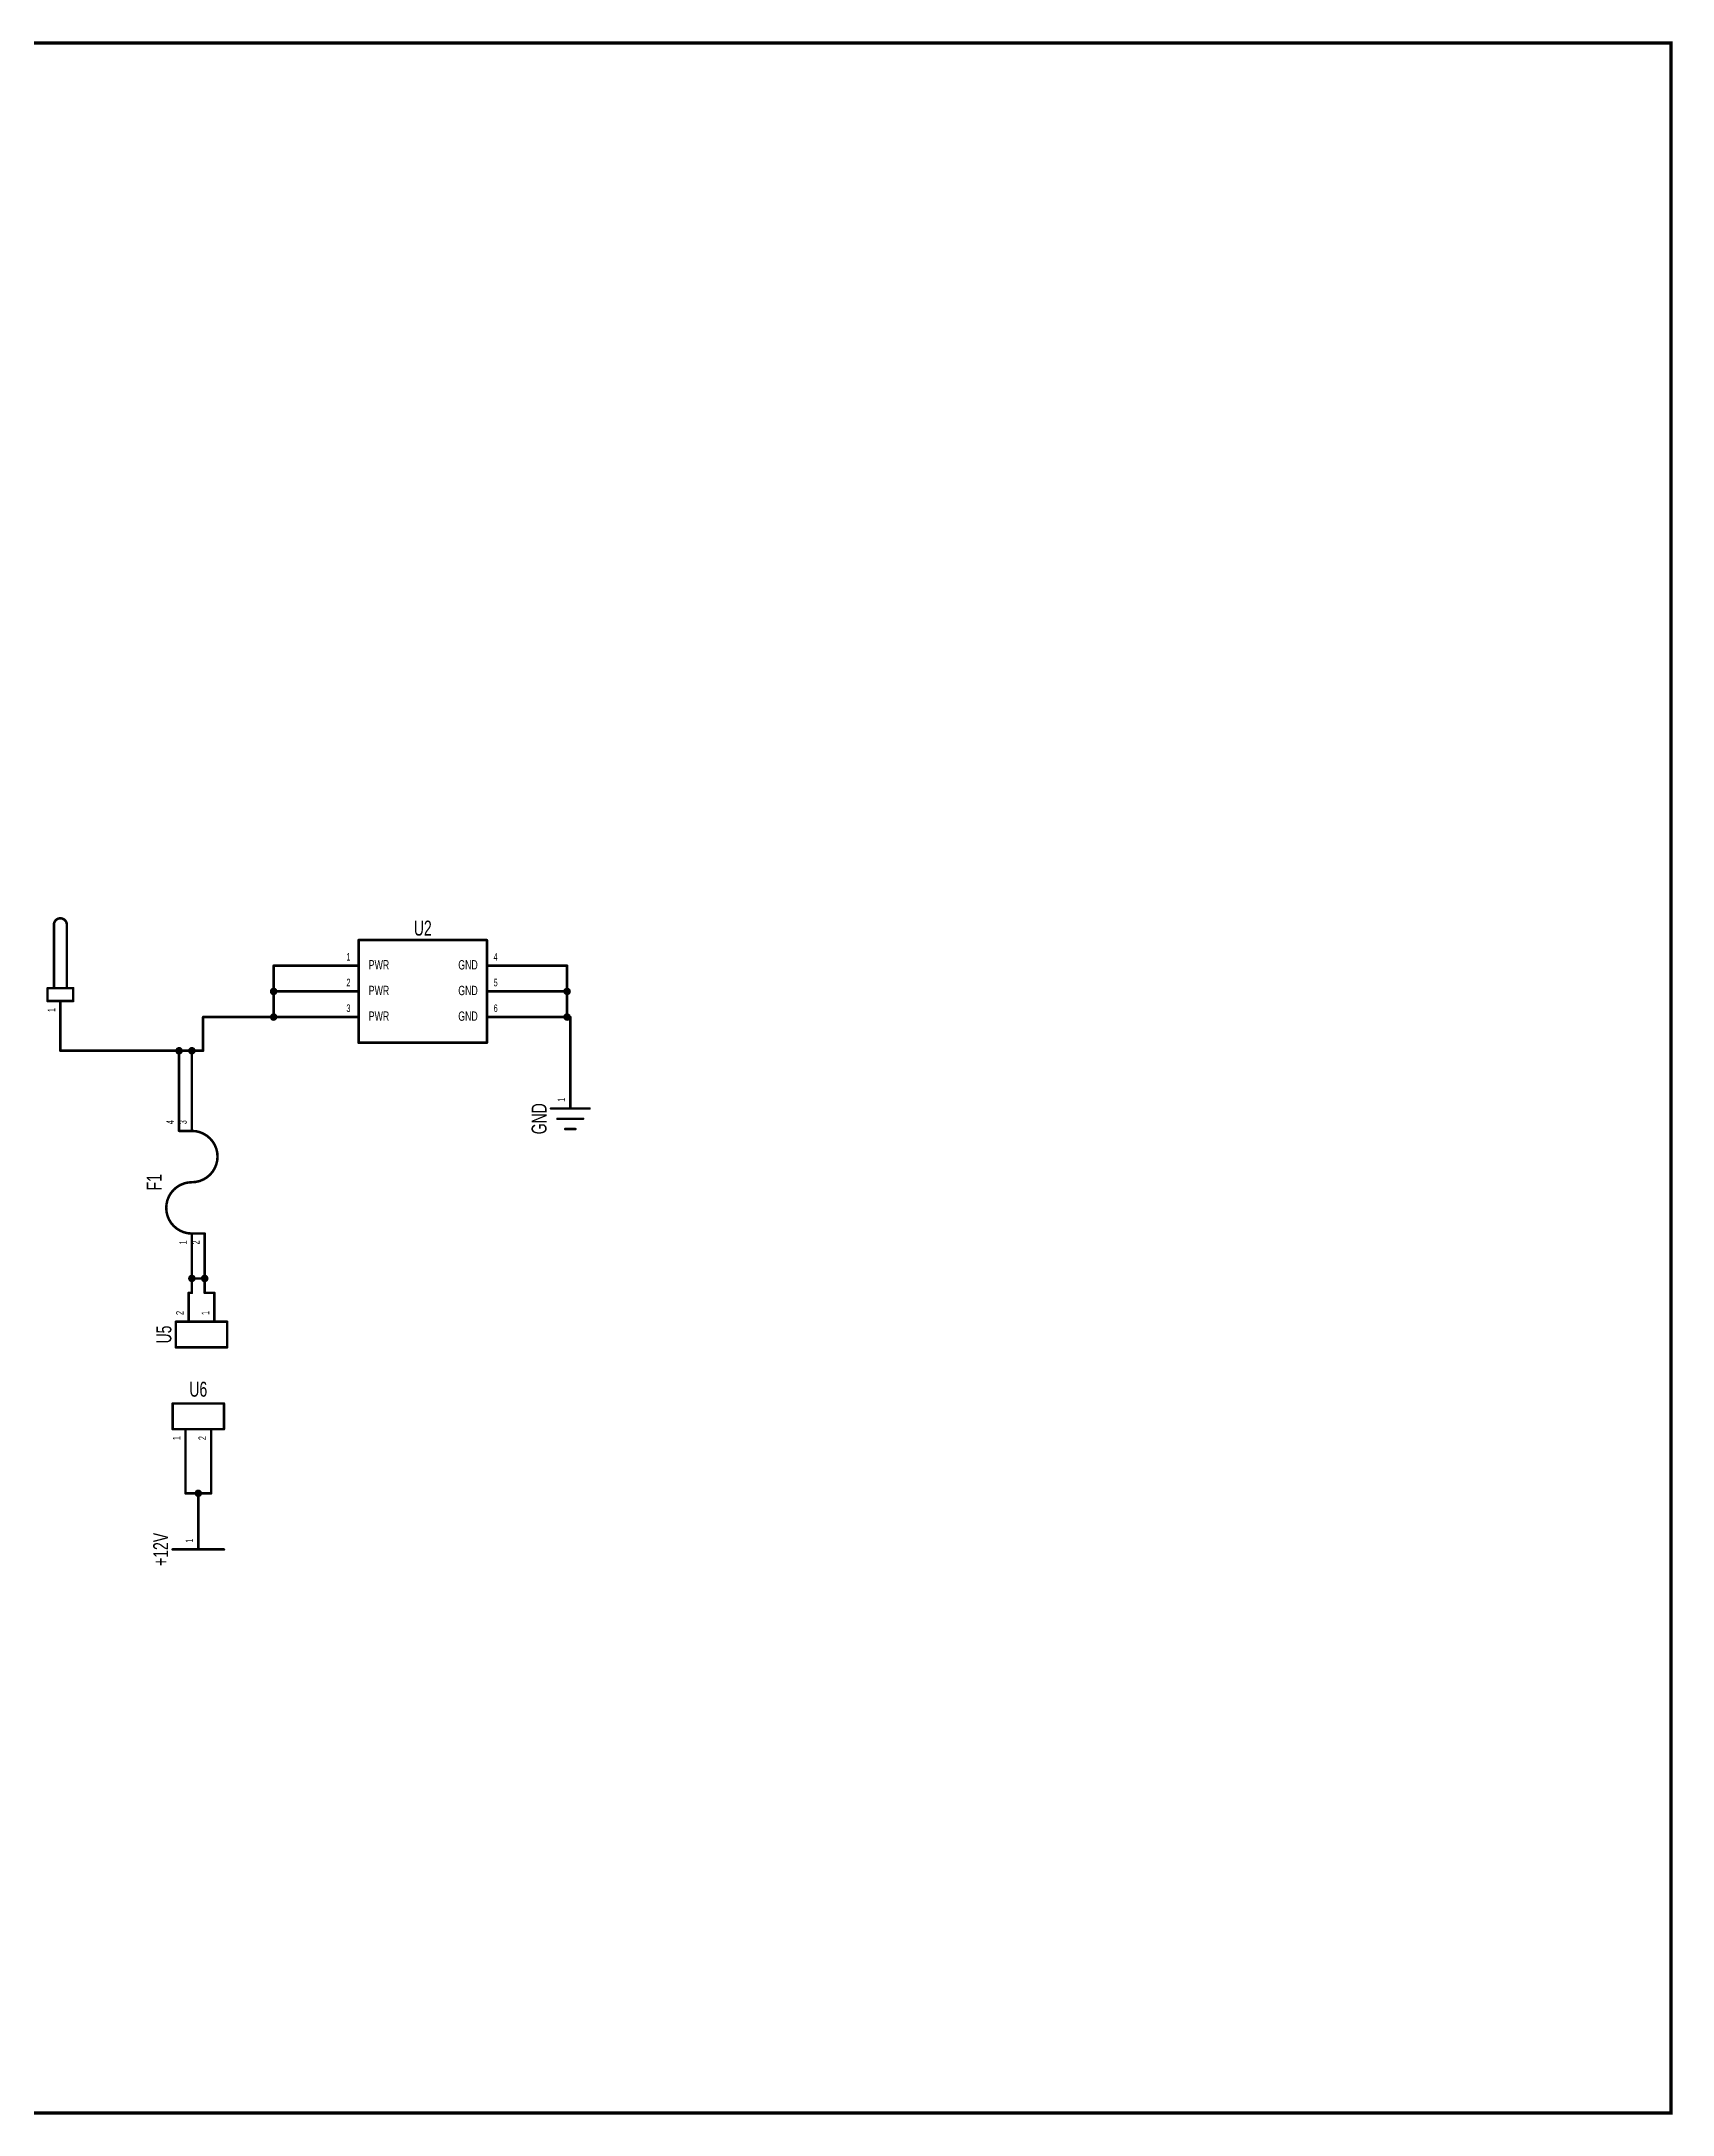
# Model space of a CAD drawing. Extents: x -4.4 to 7.1, y -2.1 to 5.9.
# Drawn here: x 0.76 to 7.12, y -2.14 to 5.94 of the extents above; entities that cross this region are included whole.
import ezdxf
from ezdxf.enums import TextEntityAlignment as Align

# ---------------------------------------------------------------- set-up
doc = ezdxf.new("R2010")
doc.units = 0
for name, color, linetype in [('Element', 253, 'CONTINUOUS'), ('Net', 50, 'CONTINUOUS'), ('Pin', 50, 'CONTINUOUS'), ('Titles', 253, 'CONTINUOUS')]:
    doc.layers.add(name, color=color, linetype=linetype)

msp = doc.modelspace()

# ---------------------------------------------------------------- linework, layer by layer
at = {"layer": 'Element', "linetype": 'CONTINUOUS', "const_width": 0.0098}
for points in [[(0.8626, 2.4966), (0.8619, 2.5005), (0.8606, 2.5042), (0.8587, 2.5077), (0.8563, 2.5108), (0.8535, 2.5136), (0.8503, 2.5158), (0.8467, 2.5175), (0.8429, 2.5187), (0.839, 2.5192), (0.8351, 2.5191), (0.8312, 2.5184), (0.8275, 2.5171), (0.824, 2.5153), (0.8209, 2.5129), (0.8181, 2.51), (0.8159, 2.5068), (0.8142, 2.5032), (0.813, 2.4995), (0.8125, 2.4956), (0.8126, 2.4916)], [(0.8126, 2.2466), (0.8126, 2.4966)], [(0.8626, 2.2466), (0.8626, 2.4966)], [(2.0003, 2.4343), (2.0003, 2.0343)], [(2.5003, 2.4343), (2.0003, 2.4343)], [(2.5003, 2.0343), (2.5003, 2.4343)], [(0.8876, 2.2466), (0.7876, 2.2466)], [(0.7876, 2.2466), (0.7876, 2.1966)], [(0.7876, 2.1966), (0.8376, 2.1966)], [(0.8376, 2.1966), (0.8876, 2.1966)], [(0.8876, 2.2466), (0.8876, 2.1966)], [(2.0003, 2.0343), (2.5003, 2.0343)], [(2.7503, 1.7778), (2.9003, 1.7778)], [(2.7753, 1.7378), (2.8753, 1.7378)], [(2.8053, 1.6978), (2.8453, 1.6978)], [(1.3502, 1.6904), (1.3002, 1.6904)], [(1.3502, 1.4904), (1.3659, 1.4916), (1.3811, 1.4953), (1.3956, 1.5013), (1.409, 1.5095), (1.4209, 1.5197), (1.4311, 1.5316), (1.4393, 1.545), (1.4453, 1.5595), (1.449, 1.5748), (1.4502, 1.5904), (1.449, 1.606), (1.4453, 1.6213), (1.4393, 1.6358), (1.4311, 1.6492), (1.4209, 1.6611), (1.409, 1.6713), (1.3956, 1.6795), (1.3811, 1.6855), (1.3659, 1.6892), (1.3502, 1.6904)], [(1.3502, 1.4904), (1.3346, 1.4892), (1.3193, 1.4855), (1.3048, 1.4795), (1.2915, 1.4713), (1.2795, 1.4611), (1.2693, 1.4492), (1.2611, 1.4358), (1.2551, 1.4213), (1.2515, 1.406), (1.2502, 1.3904), (1.2515, 1.3748), (1.2551, 1.3595), (1.2611, 1.345), (1.2693, 1.3316), (1.2795, 1.3197), (1.2915, 1.3095), (1.3048, 1.3013), (1.3193, 1.2953), (1.3346, 1.2916), (1.3502, 1.2904)], [(1.3502, 1.2904), (1.4002, 1.2904)], [(1.2877, 0.8466), (1.2877, 0.9466)], [(1.2877, 0.9466), (1.4377, 0.9466)], [(1.4377, 0.9466), (1.4877, 0.9466)], [(1.4877, 0.9466), (1.4877, 0.8466)], [(1.4877, 0.8466), (1.2877, 0.8466)], [(1.2752, 0.5278), (1.2752, 0.6278)], [(1.2752, 0.6278), (1.4752, 0.6278)], [(1.4752, 0.6278), (1.4752, 0.5278)], [(1.3252, 0.5278), (1.2752, 0.5278)], [(1.4752, 0.5278), (1.3252, 0.5278)], [(1.4752, 0.0591), (1.2752, 0.0591)]]:
    msp.add_lwpolyline(points, dxfattribs=at)
at = {"layer": 'Element', "linetype": 'CONTINUOUS', "const_width": 0.0049}
for points in [[(0.8101, 2.4966, 1), (0.815, 2.4966, 1), (0.8101, 2.4966, 1)], [(0.8101, 2.4916, 1), (0.815, 2.4916, 1), (0.8101, 2.4916, 1)], [(0.8601, 2.4966, 1), (0.865, 2.4966, 1), (0.8601, 2.4966, 1)], [(0.8601, 2.4966, 1), (0.865, 2.4966, 1), (0.8601, 2.4966, 1)], [(1.9978, 2.4343, 1), (2.0028, 2.4343, 1), (1.9978, 2.4343, 1)], [(1.9978, 2.4343, 1), (2.0028, 2.4343, 1), (1.9978, 2.4343, 1)], [(2.4978, 2.4343, 1), (2.5028, 2.4343, 1), (2.4978, 2.4343, 1)], [(2.4978, 2.4343, 1), (2.5028, 2.4343, 1), (2.4978, 2.4343, 1)], [(0.7851, 2.2466, 1), (0.79, 2.2466, 1), (0.7851, 2.2466, 1)], [(0.7851, 2.2466, 1), (0.79, 2.2466, 1), (0.7851, 2.2466, 1)], [(0.7851, 2.1966, 1), (0.79, 2.1966, 1), (0.7851, 2.1966, 1)], [(0.7851, 2.1966, 1), (0.79, 2.1966, 1), (0.7851, 2.1966, 1)], [(0.8101, 2.2466, 1), (0.815, 2.2466, 1), (0.8101, 2.2466, 1)], [(0.8351, 2.1966, 1), (0.84, 2.1966, 1), (0.8351, 2.1966, 1)], [(0.8351, 2.1966, 1), (0.84, 2.1966, 1), (0.8351, 2.1966, 1)], [(0.8601, 2.2466, 1), (0.865, 2.2466, 1), (0.8601, 2.2466, 1)], [(0.8851, 2.2466, 1), (0.89, 2.2466, 1), (0.8851, 2.2466, 1)], [(0.8851, 2.2466, 1), (0.89, 2.2466, 1), (0.8851, 2.2466, 1)], [(0.8851, 2.1966, 1), (0.89, 2.1966, 1), (0.8851, 2.1966, 1)], [(0.8851, 2.1966, 1), (0.89, 2.1966, 1), (0.8851, 2.1966, 1)], [(1.9978, 2.0343, 1), (2.0028, 2.0343, 1), (1.9978, 2.0343, 1)], [(1.9978, 2.0343, 1), (2.0028, 2.0343, 1), (1.9978, 2.0343, 1)], [(2.4978, 2.0343, 1), (2.5028, 2.0343, 1), (2.4978, 2.0343, 1)], [(2.4978, 2.0343, 1), (2.5028, 2.0343, 1), (2.4978, 2.0343, 1)], [(2.7478, 1.7778, 1), (2.7527, 1.7778, 1), (2.7478, 1.7778, 1)], [(2.8978, 1.7778, 1), (2.9027, 1.7778, 1), (2.8978, 1.7778, 1)], [(2.7728, 1.7378, 1), (2.7777, 1.7378, 1), (2.7728, 1.7378, 1)], [(2.8028, 1.6978, 1), (2.8077, 1.6978, 1), (2.8028, 1.6978, 1)], [(2.8428, 1.6978, 1), (2.8477, 1.6978, 1), (2.8428, 1.6978, 1)], [(2.8728, 1.7378, 1), (2.8777, 1.7378, 1), (2.8728, 1.7378, 1)], [(1.2978, 1.6904, 1), (1.3027, 1.6904, 1), (1.2978, 1.6904, 1)], [(1.3478, 1.6904, 1), (1.3527, 1.6904, 1), (1.3478, 1.6904, 1)], [(1.3478, 1.6904, 1), (1.3527, 1.6904, 1), (1.3478, 1.6904, 1)], [(1.3478, 1.4904, 1), (1.3527, 1.4904, 1), (1.3478, 1.4904, 1)], [(1.3478, 1.4904, 1), (1.3527, 1.4904, 1), (1.3478, 1.4904, 1)], [(1.3478, 1.2904, 1), (1.3527, 1.2904, 1), (1.3478, 1.2904, 1)], [(1.3478, 1.2904, 1), (1.3527, 1.2904, 1), (1.3478, 1.2904, 1)], [(1.3978, 1.2904, 1), (1.4027, 1.2904, 1), (1.3978, 1.2904, 1)], [(1.2853, 0.9466, 1), (1.2902, 0.9466, 1), (1.2853, 0.9466, 1)], [(1.2853, 0.9466, 1), (1.2902, 0.9466, 1), (1.2853, 0.9466, 1)], [(1.4353, 0.9466, 1), (1.4402, 0.9466, 1), (1.4353, 0.9466, 1)], [(1.4353, 0.9466, 1), (1.4402, 0.9466, 1), (1.4353, 0.9466, 1)], [(1.4853, 0.9466, 1), (1.4902, 0.9466, 1), (1.4853, 0.9466, 1)], [(1.4853, 0.9466, 1), (1.4902, 0.9466, 1), (1.4853, 0.9466, 1)], [(1.2853, 0.8466, 1), (1.2902, 0.8466, 1), (1.2853, 0.8466, 1)], [(1.2853, 0.8466, 1), (1.2902, 0.8466, 1), (1.2853, 0.8466, 1)], [(1.4853, 0.8466, 1), (1.4902, 0.8466, 1), (1.4853, 0.8466, 1)], [(1.4853, 0.8466, 1), (1.4902, 0.8466, 1), (1.4853, 0.8466, 1)], [(1.2728, 0.6278, 1), (1.2777, 0.6278, 1), (1.2728, 0.6278, 1)], [(1.2728, 0.6278, 1), (1.2777, 0.6278, 1), (1.2728, 0.6278, 1)], [(1.4728, 0.6278, 1), (1.4777, 0.6278, 1), (1.4728, 0.6278, 1)], [(1.4728, 0.6278, 1), (1.4777, 0.6278, 1), (1.4728, 0.6278, 1)], [(1.2728, 0.5278, 1), (1.2777, 0.5278, 1), (1.2728, 0.5278, 1)], [(1.2728, 0.5278, 1), (1.2777, 0.5278, 1), (1.2728, 0.5278, 1)], [(1.3228, 0.5278, 1), (1.3277, 0.5278, 1), (1.3228, 0.5278, 1)], [(1.3228, 0.5278, 1), (1.3277, 0.5278, 1), (1.3228, 0.5278, 1)], [(1.4728, 0.5278, 1), (1.4777, 0.5278, 1), (1.4728, 0.5278, 1)], [(1.4728, 0.5278, 1), (1.4777, 0.5278, 1), (1.4728, 0.5278, 1)], [(1.2728, 0.0591, 1), (1.2777, 0.0591, 1), (1.2728, 0.0591, 1)], [(1.4728, 0.0591, 1), (1.4777, 0.0591, 1), (1.4728, 0.0591, 1)]]:
    msp.add_lwpolyline(points, format="xyb", dxfattribs=at)
at = {"layer": 'Net', "linetype": 'CONTINUOUS', "const_width": 0.0098}
for points in [[(1.9003, 2.3343), (1.6689, 2.3343)], [(1.6689, 2.3343), (1.6689, 2.2343)], [(2.6003, 2.3343), (2.8128, 2.3343)], [(2.8128, 2.3343), (2.8128, 2.2343)], [(1.6591, 2.2343), (1.6596, 2.2312), (1.661, 2.2285), (1.6631, 2.2263), (1.6659, 2.2249), (1.6689, 2.2244), (1.672, 2.2249), (1.6747, 2.2263), (1.6769, 2.2285), (1.6783, 2.2312), (1.6788, 2.2343), (1.6783, 2.2373), (1.6769, 2.2401), (1.6747, 2.2422), (1.672, 2.2436), (1.6689, 2.2441), (1.6659, 2.2436), (1.6631, 2.2422), (1.661, 2.2401), (1.6596, 2.2373), (1.6591, 2.2343)], [(1.9003, 2.2343), (1.6689, 2.2343)], [(1.6689, 2.2343), (1.6689, 2.1343)], [(2.6003, 2.2343), (2.8128, 2.2343)], [(2.8029, 2.2343), (2.8034, 2.2312), (2.8048, 2.2285), (2.807, 2.2263), (2.8097, 2.2249), (2.8128, 2.2244), (2.8158, 2.2249), (2.8186, 2.2263), (2.8208, 2.2285), (2.8221, 2.2312), (2.8226, 2.2343), (2.8221, 2.2373), (2.8208, 2.2401), (2.8186, 2.2422), (2.8158, 2.2436), (2.8128, 2.2441), (2.8097, 2.2436), (2.807, 2.2422), (2.8048, 2.2401), (2.8034, 2.2373), (2.8029, 2.2343)], [(2.8128, 2.2343), (2.8128, 2.1343)], [(1.3939, 2.0029), (1.3939, 2.1343)], [(1.3939, 2.1343), (1.9003, 2.1343)], [(1.6591, 2.1343), (1.6596, 2.1312), (1.661, 2.1285), (1.6631, 2.1263), (1.6659, 2.1249), (1.6689, 2.1244), (1.672, 2.1249), (1.6747, 2.1263), (1.6769, 2.1285), (1.6783, 2.1312), (1.6788, 2.1343), (1.6783, 2.1373), (1.6769, 2.1401), (1.6747, 2.1422), (1.672, 2.1436), (1.6689, 2.1441), (1.6659, 2.1436), (1.6631, 2.1422), (1.661, 2.1401), (1.6596, 2.1373), (1.6591, 2.1343)], [(2.6003, 2.1343), (2.8253, 2.1343)], [(2.8029, 2.1343), (2.8034, 2.1312), (2.8048, 2.1285), (2.807, 2.1263), (2.8097, 2.1249), (2.8128, 2.1244), (2.8158, 2.1249), (2.8186, 2.1263), (2.8208, 2.1285), (2.8221, 2.1312), (2.8226, 2.1343), (2.8221, 2.1373), (2.8208, 2.1401), (2.8186, 2.1422), (2.8158, 2.1436), (2.8128, 2.1441), (2.8097, 2.1436), (2.807, 2.1422), (2.8048, 2.1401), (2.8034, 2.1373), (2.8029, 2.1343)], [(2.8253, 2.1343), (2.8253, 1.9278)], [(0.8376, 2.0466), (0.8376, 2.0029)], [(0.8376, 2.0029), (1.3939, 2.0029)], [(1.2904, 2.0029), (1.2909, 1.9998), (1.2923, 1.9971), (1.2944, 1.9949), (1.2972, 1.9935), (1.3002, 1.993), (1.3033, 1.9935), (1.306, 1.9949), (1.3082, 1.9971), (1.3096, 1.9998), (1.3101, 2.0029), (1.3096, 2.0059), (1.3082, 2.0086), (1.306, 2.0108), (1.3033, 2.0122), (1.3002, 2.0127), (1.2972, 2.0122), (1.2944, 2.0108), (1.2923, 2.0086), (1.2909, 2.0059), (1.2904, 2.0029)], [(1.3002, 1.8404), (1.3002, 2.0029)], [(1.3404, 2.0029), (1.3409, 1.9998), (1.3423, 1.9971), (1.3444, 1.9949), (1.3472, 1.9935), (1.3502, 1.993), (1.3533, 1.9935), (1.356, 1.9949), (1.3582, 1.9971), (1.3596, 1.9998), (1.3601, 2.0029), (1.3596, 2.0059), (1.3582, 2.0086), (1.356, 2.0108), (1.3533, 2.0122), (1.3502, 2.0127), (1.3472, 2.0122), (1.3444, 2.0108), (1.3423, 2.0086), (1.3409, 2.0059), (1.3404, 2.0029)], [(1.3502, 1.8404), (1.3502, 2.0029)], [(1.3502, 1.1404), (1.3502, 1.0591)], [(1.4002, 1.1404), (1.4002, 1.0591)], [(1.3502, 1.0591), (1.3377, 1.0591)], [(1.3377, 1.0591), (1.3377, 1.0466)], [(1.3404, 1.1154), (1.3409, 1.1124), (1.3423, 1.1096), (1.3444, 1.1074), (1.3472, 1.106), (1.3502, 1.1056), (1.3533, 1.106), (1.356, 1.1074), (1.3582, 1.1096), (1.3596, 1.1124), (1.3601, 1.1154), (1.3596, 1.1184), (1.3582, 1.1212), (1.356, 1.1234), (1.3533, 1.1248), (1.3502, 1.1252), (1.3472, 1.1248), (1.3444, 1.1234), (1.3423, 1.1212), (1.3409, 1.1184), (1.3404, 1.1154)], [(1.4002, 1.1154), (1.3502, 1.1154)], [(1.3904, 1.1154), (1.3909, 1.1124), (1.3923, 1.1096), (1.3944, 1.1074), (1.3972, 1.106), (1.4002, 1.1056), (1.4033, 1.106), (1.406, 1.1074), (1.4082, 1.1096), (1.4096, 1.1124), (1.4101, 1.1154), (1.4096, 1.1184), (1.4082, 1.1212), (1.406, 1.1234), (1.4033, 1.1248), (1.4002, 1.1252), (1.3972, 1.1248), (1.3944, 1.1234), (1.3923, 1.1212), (1.3909, 1.1184), (1.3904, 1.1154)], [(1.4002, 1.0591), (1.4377, 1.0591)], [(1.4377, 1.0591), (1.4377, 1.0466)], [(1.3252, 0.4278), (1.3252, 0.2778)], [(1.4252, 0.4278), (1.4252, 0.2778)], [(1.3252, 0.2778), (1.3752, 0.2778)], [(1.3654, 0.2778), (1.3659, 0.2748), (1.3673, 0.272), (1.3695, 0.2698), (1.3722, 0.2685), (1.3752, 0.268), (1.3783, 0.2685), (1.381, 0.2698), (1.3832, 0.272), (1.3846, 0.2748), (1.3851, 0.2778), (1.3846, 0.2809), (1.3832, 0.2836), (1.381, 0.2858), (1.3783, 0.2872), (1.3752, 0.2877), (1.3722, 0.2872), (1.3695, 0.2858), (1.3673, 0.2836), (1.3659, 0.2809), (1.3654, 0.2778)], [(1.3752, 0.2778), (1.3752, 0.2091)], [(1.4252, 0.2778), (1.3752, 0.2778)], [(1.3752, 0.2778), (1.3752, 0.2778)], [(1.3752, 0.2778), (1.3752, 0.2778)]]:
    msp.add_lwpolyline(points, dxfattribs=at)
at = {"layer": 'Net', "linetype": 'CONTINUOUS', "const_width": 0.0049}
for points in [[(1.6665, 2.3343, 1), (1.6714, 2.3343, 1), (1.6665, 2.3343, 1)], [(1.6665, 2.3343, 1), (1.6714, 2.3343, 1), (1.6665, 2.3343, 1)], [(1.8978, 2.3343, 1), (1.9028, 2.3343, 1), (1.8978, 2.3343, 1)], [(2.5978, 2.3343, 1), (2.6028, 2.3343, 1), (2.5978, 2.3343, 1)], [(2.8103, 2.3343, 1), (2.8152, 2.3343, 1), (2.8103, 2.3343, 1)], [(2.8103, 2.3343, 1), (2.8152, 2.3343, 1), (2.8103, 2.3343, 1)], [(1.6566, 2.2343, 1), (1.6615, 2.2343, 1), (1.6566, 2.2343, 1)], [(1.6665, 2.2343, 1), (1.6714, 2.2343, 1), (1.6665, 2.2343, 1)], [(1.6665, 2.2343, 1), (1.6714, 2.2343, 1), (1.6665, 2.2343, 1)], [(1.6665, 2.2343, 1), (1.6714, 2.2343, 1), (1.6665, 2.2343, 1)], [(1.8978, 2.2343, 1), (1.9028, 2.2343, 1), (1.8978, 2.2343, 1)], [(2.5978, 2.2343, 1), (2.6028, 2.2343, 1), (2.5978, 2.2343, 1)], [(2.8005, 2.2343, 1), (2.8054, 2.2343, 1), (2.8005, 2.2343, 1)], [(2.8103, 2.2343, 1), (2.8152, 2.2343, 1), (2.8103, 2.2343, 1)], [(2.8103, 2.2343, 1), (2.8152, 2.2343, 1), (2.8103, 2.2343, 1)], [(2.8103, 2.2343, 1), (2.8152, 2.2343, 1), (2.8103, 2.2343, 1)], [(1.3914, 2.1343, 1), (1.3963, 2.1343, 1), (1.3914, 2.1343, 1)], [(1.3914, 2.1343, 1), (1.3963, 2.1343, 1), (1.3914, 2.1343, 1)], [(1.6566, 2.1343, 1), (1.6615, 2.1343, 1), (1.6566, 2.1343, 1)], [(1.6665, 2.1343, 1), (1.6714, 2.1343, 1), (1.6665, 2.1343, 1)], [(1.8978, 2.1343, 1), (1.9028, 2.1343, 1), (1.8978, 2.1343, 1)], [(2.5978, 2.1343, 1), (2.6028, 2.1343, 1), (2.5978, 2.1343, 1)], [(2.8005, 2.1343, 1), (2.8054, 2.1343, 1), (2.8005, 2.1343, 1)], [(2.8103, 2.1343, 1), (2.8152, 2.1343, 1), (2.8103, 2.1343, 1)], [(2.8228, 2.1343, 1), (2.8277, 2.1343, 1), (2.8228, 2.1343, 1)], [(2.8228, 2.1343, 1), (2.8277, 2.1343, 1), (2.8228, 2.1343, 1)], [(0.8351, 2.0466, 1), (0.84, 2.0466, 1), (0.8351, 2.0466, 1)], [(0.8351, 2.0029, 1), (0.84, 2.0029, 1), (0.8351, 2.0029, 1)], [(0.8351, 2.0029, 1), (0.84, 2.0029, 1), (0.8351, 2.0029, 1)], [(1.2879, 2.0029, 1), (1.2929, 2.0029, 1), (1.2879, 2.0029, 1)], [(1.2978, 2.0029, 1), (1.3027, 2.0029, 1), (1.2978, 2.0029, 1)], [(1.3379, 2.0029, 1), (1.3429, 2.0029, 1), (1.3379, 2.0029, 1)], [(1.3478, 2.0029, 1), (1.3527, 2.0029, 1), (1.3478, 2.0029, 1)], [(1.3914, 2.0029, 1), (1.3963, 2.0029, 1), (1.3914, 2.0029, 1)], [(1.3914, 2.0029, 1), (1.3963, 2.0029, 1), (1.3914, 2.0029, 1)], [(2.8228, 1.9278, 1), (2.8277, 1.9278, 1), (2.8228, 1.9278, 1)], [(1.2978, 1.8404, 1), (1.3027, 1.8404, 1), (1.2978, 1.8404, 1)], [(1.3478, 1.8404, 1), (1.3527, 1.8404, 1), (1.3478, 1.8404, 1)], [(1.3478, 1.1404, 1), (1.3527, 1.1404, 1), (1.3478, 1.1404, 1)], [(1.3978, 1.1404, 1), (1.4027, 1.1404, 1), (1.3978, 1.1404, 1)], [(1.3353, 1.0591, 1), (1.3402, 1.0591, 1), (1.3353, 1.0591, 1)], [(1.3353, 1.0591, 1), (1.3402, 1.0591, 1), (1.3353, 1.0591, 1)], [(1.3353, 1.0466, 1), (1.3402, 1.0466, 1), (1.3353, 1.0466, 1)], [(1.3379, 1.1154, 1), (1.3429, 1.1154, 1), (1.3379, 1.1154, 1)], [(1.3478, 1.1154, 1), (1.3527, 1.1154, 1), (1.3478, 1.1154, 1)], [(1.3478, 1.0591, 1), (1.3527, 1.0591, 1), (1.3478, 1.0591, 1)], [(1.3478, 1.0591, 1), (1.3527, 1.0591, 1), (1.3478, 1.0591, 1)], [(1.3879, 1.1154, 1), (1.3929, 1.1154, 1), (1.3879, 1.1154, 1)], [(1.3978, 1.1154, 1), (1.4027, 1.1154, 1), (1.3978, 1.1154, 1)], [(1.3978, 1.0591, 1), (1.4027, 1.0591, 1), (1.3978, 1.0591, 1)], [(1.3978, 1.0591, 1), (1.4027, 1.0591, 1), (1.3978, 1.0591, 1)], [(1.4353, 1.0591, 1), (1.4402, 1.0591, 1), (1.4353, 1.0591, 1)], [(1.4353, 1.0591, 1), (1.4402, 1.0591, 1), (1.4353, 1.0591, 1)], [(1.4353, 1.0466, 1), (1.4402, 1.0466, 1), (1.4353, 1.0466, 1)], [(1.3228, 0.4278, 1), (1.3277, 0.4278, 1), (1.3228, 0.4278, 1)], [(1.4228, 0.4278, 1), (1.4277, 0.4278, 1), (1.4228, 0.4278, 1)], [(1.3228, 0.2778, 1), (1.3277, 0.2778, 1), (1.3228, 0.2778, 1)], [(1.3228, 0.2778, 1), (1.3277, 0.2778, 1), (1.3228, 0.2778, 1)], [(1.3629, 0.2778, 1), (1.3679, 0.2778, 1), (1.3629, 0.2778, 1)], [(1.3728, 0.2778, 1), (1.3777, 0.2778, 1), (1.3728, 0.2778, 1)], [(1.3728, 0.2778, 1), (1.3777, 0.2778, 1), (1.3728, 0.2778, 1)], [(1.3728, 0.2778, 1), (1.3777, 0.2778, 1), (1.3728, 0.2778, 1)], [(1.3728, 0.2778, 1), (1.3777, 0.2778, 1), (1.3728, 0.2778, 1)], [(1.3728, 0.2778, 1), (1.3777, 0.2778, 1), (1.3728, 0.2778, 1)], [(1.4228, 0.2778, 1), (1.4277, 0.2778, 1), (1.4228, 0.2778, 1)], [(1.4228, 0.2778, 1), (1.4277, 0.2778, 1), (1.4228, 0.2778, 1)], [(1.3728, 0.2091, 1), (1.3777, 0.2091, 1), (1.3728, 0.2091, 1)]]:
    msp.add_lwpolyline(points, format="xyb", dxfattribs=at)
at = {"layer": 'Pin', "linetype": 'CONTINUOUS', "const_width": 0.0049}
for points in [[(1.8978, 2.3343, 1), (1.9028, 2.3343, 1), (1.8978, 2.3343, 1)], [(1.9978, 2.3343, 1), (2.0028, 2.3343, 1), (1.9978, 2.3343, 1)], [(2.4978, 2.3343, 1), (2.5028, 2.3343, 1), (2.4978, 2.3343, 1)], [(2.5978, 2.3343, 1), (2.6028, 2.3343, 1), (2.5978, 2.3343, 1)], [(0.8351, 2.1966, 1), (0.84, 2.1966, 1), (0.8351, 2.1966, 1)], [(1.8978, 2.2343, 1), (1.9028, 2.2343, 1), (1.8978, 2.2343, 1)], [(1.9978, 2.2343, 1), (2.0028, 2.2343, 1), (1.9978, 2.2343, 1)], [(2.4978, 2.2343, 1), (2.5028, 2.2343, 1), (2.4978, 2.2343, 1)], [(2.5978, 2.2343, 1), (2.6028, 2.2343, 1), (2.5978, 2.2343, 1)], [(1.8978, 2.1343, 1), (1.9028, 2.1343, 1), (1.8978, 2.1343, 1)], [(1.9978, 2.1343, 1), (2.0028, 2.1343, 1), (1.9978, 2.1343, 1)], [(2.4978, 2.1343, 1), (2.5028, 2.1343, 1), (2.4978, 2.1343, 1)], [(2.5978, 2.1343, 1), (2.6028, 2.1343, 1), (2.5978, 2.1343, 1)], [(0.8351, 2.0466, 1), (0.84, 2.0466, 1), (0.8351, 2.0466, 1)], [(2.8228, 1.9278, 1), (2.8277, 1.9278, 1), (2.8228, 1.9278, 1)], [(1.2978, 1.8404, 1), (1.3027, 1.8404, 1), (1.2978, 1.8404, 1)], [(1.3478, 1.8404, 1), (1.3527, 1.8404, 1), (1.3478, 1.8404, 1)], [(2.8228, 1.7778, 1), (2.8277, 1.7778, 1), (2.8228, 1.7778, 1)], [(1.2978, 1.6904, 1), (1.3027, 1.6904, 1), (1.2978, 1.6904, 1)], [(1.3478, 1.6904, 1), (1.3527, 1.6904, 1), (1.3478, 1.6904, 1)], [(1.3478, 1.2904, 1), (1.3527, 1.2904, 1), (1.3478, 1.2904, 1)], [(1.3978, 1.2904, 1), (1.4027, 1.2904, 1), (1.3978, 1.2904, 1)], [(1.3478, 1.1404, 1), (1.3527, 1.1404, 1), (1.3478, 1.1404, 1)], [(1.3978, 1.1404, 1), (1.4027, 1.1404, 1), (1.3978, 1.1404, 1)], [(1.3353, 1.0466, 1), (1.3402, 1.0466, 1), (1.3353, 1.0466, 1)], [(1.4353, 1.0466, 1), (1.4402, 1.0466, 1), (1.4353, 1.0466, 1)], [(1.3353, 0.9466, 1), (1.3402, 0.9466, 1), (1.3353, 0.9466, 1)], [(1.4353, 0.9466, 1), (1.4402, 0.9466, 1), (1.4353, 0.9466, 1)], [(1.3228, 0.5278, 1), (1.3277, 0.5278, 1), (1.3228, 0.5278, 1)], [(1.4228, 0.5278, 1), (1.4277, 0.5278, 1), (1.4228, 0.5278, 1)], [(1.3228, 0.4278, 1), (1.3277, 0.4278, 1), (1.3228, 0.4278, 1)], [(1.4228, 0.4278, 1), (1.4277, 0.4278, 1), (1.4228, 0.4278, 1)], [(1.3728, 0.2091, 1), (1.3777, 0.2091, 1), (1.3728, 0.2091, 1)], [(1.3728, 0.0591, 1), (1.3777, 0.0591, 1), (1.3728, 0.0591, 1)]]:
    msp.add_lwpolyline(points, format="xyb", dxfattribs=at)
at = {"layer": 'Pin', "linetype": 'CONTINUOUS', "const_width": 0.0098}
for points in [[(2.0003, 2.3343), (1.9003, 2.3343)], [(2.5003, 2.3343), (2.6003, 2.3343)], [(0.8376, 2.1966), (0.8376, 2.0466)], [(2.0003, 2.2343), (1.9003, 2.2343)], [(2.5003, 2.2343), (2.6003, 2.2343)], [(2.0003, 2.1343), (1.9003, 2.1343)], [(2.5003, 2.1343), (2.6003, 2.1343)], [(2.8253, 1.7778), (2.8253, 1.9278)], [(1.3002, 1.6904), (1.3002, 1.8404)], [(1.3502, 1.6904), (1.3502, 1.8404)], [(1.3502, 1.2904), (1.3502, 1.1404)], [(1.4002, 1.2904), (1.4002, 1.1404)], [(1.3377, 0.9466), (1.3377, 1.0466)], [(1.4377, 0.9466), (1.4377, 1.0466)], [(1.3252, 0.5278), (1.3252, 0.4278)], [(1.4252, 0.5278), (1.4252, 0.4278)], [(1.3752, 0.0591), (1.3752, 0.2091)]]:
    msp.add_lwpolyline(points, dxfattribs=at)
at = {"layer": 'Titles', "linetype": 'CONTINUOUS', "const_width": 0.0131}
msp.add_lwpolyline([(7.1155, -2.1373), (-4.3775, -2.1373), (-4.3775, 5.9307), (7.1155, 5.9307), (7.1155, -2.1373)], dxfattribs=at)

# ---------------------------------------------------------------- texts
at = {"layer": 'Element', "width": 0.7}
for s, p in [('U2', (2.2503, 2.4343)), ('U6', (1.3752, 0.6369))]:
    msp.add_text(s, height=0.0583, dxfattribs=at).set_placement(p, align=Align.BOTTOM_CENTER)
for s, p in [('GND', (2.7503, 1.7378)), ('F1', (1.2502, 1.4904)), ('U5', (1.2877, 0.8966)), ('+12V', (1.2752, 0.0591))]:
    msp.add_text(s, height=0.0583, rotation=90, dxfattribs=at).set_placement(p, align=Align.BOTTOM_CENTER)
at = {"layer": 'Pin', "width": 0.7}
for s, height, p in [('1', 0.0292, (1.9527, 2.3835)), ('PWR', 0.0365, (2.0397, 2.3562)), ('GND', 0.0365, (2.3887, 2.3562)), ('4', 0.0292, (2.5265, 2.3835)), ('2', 0.0292, (1.9527, 2.2835)), ('5', 0.0292, (2.5265, 2.2835)), ('3', 0.0292, (1.9527, 2.1835)), ('PWR', 0.0365, (2.0397, 2.2562)), ('GND', 0.0365, (2.3887, 2.2562)), ('6', 0.0292, (2.5265, 2.1835)), ('PWR', 0.0365, (2.0397, 2.1562)), ('GND', 0.0365, (2.3887, 2.1562))]:
    msp.add_text(s, height=height, dxfattribs=at).set_placement(p, align=Align.TOP_LEFT)
for s, p in [('1', (0.7884, 2.154)), ('1', (2.7761, 1.8041)), ('4', (1.251, 1.7166)), ('3', (1.301, 1.7166)), ('1', (1.301, 1.2478)), ('2', (1.351, 1.2478)), ('2', (1.2885, 0.9729)), ('1', (1.3885, 0.9729)), ('1', (1.276, 0.4852)), ('2', (1.376, 0.4852)), ('1', (1.326, 0.0853))]:
    msp.add_text(s, height=0.0292, rotation=90, dxfattribs=at).set_placement(p, align=Align.TOP_LEFT)

doc.saveas('drawing.dxf')
